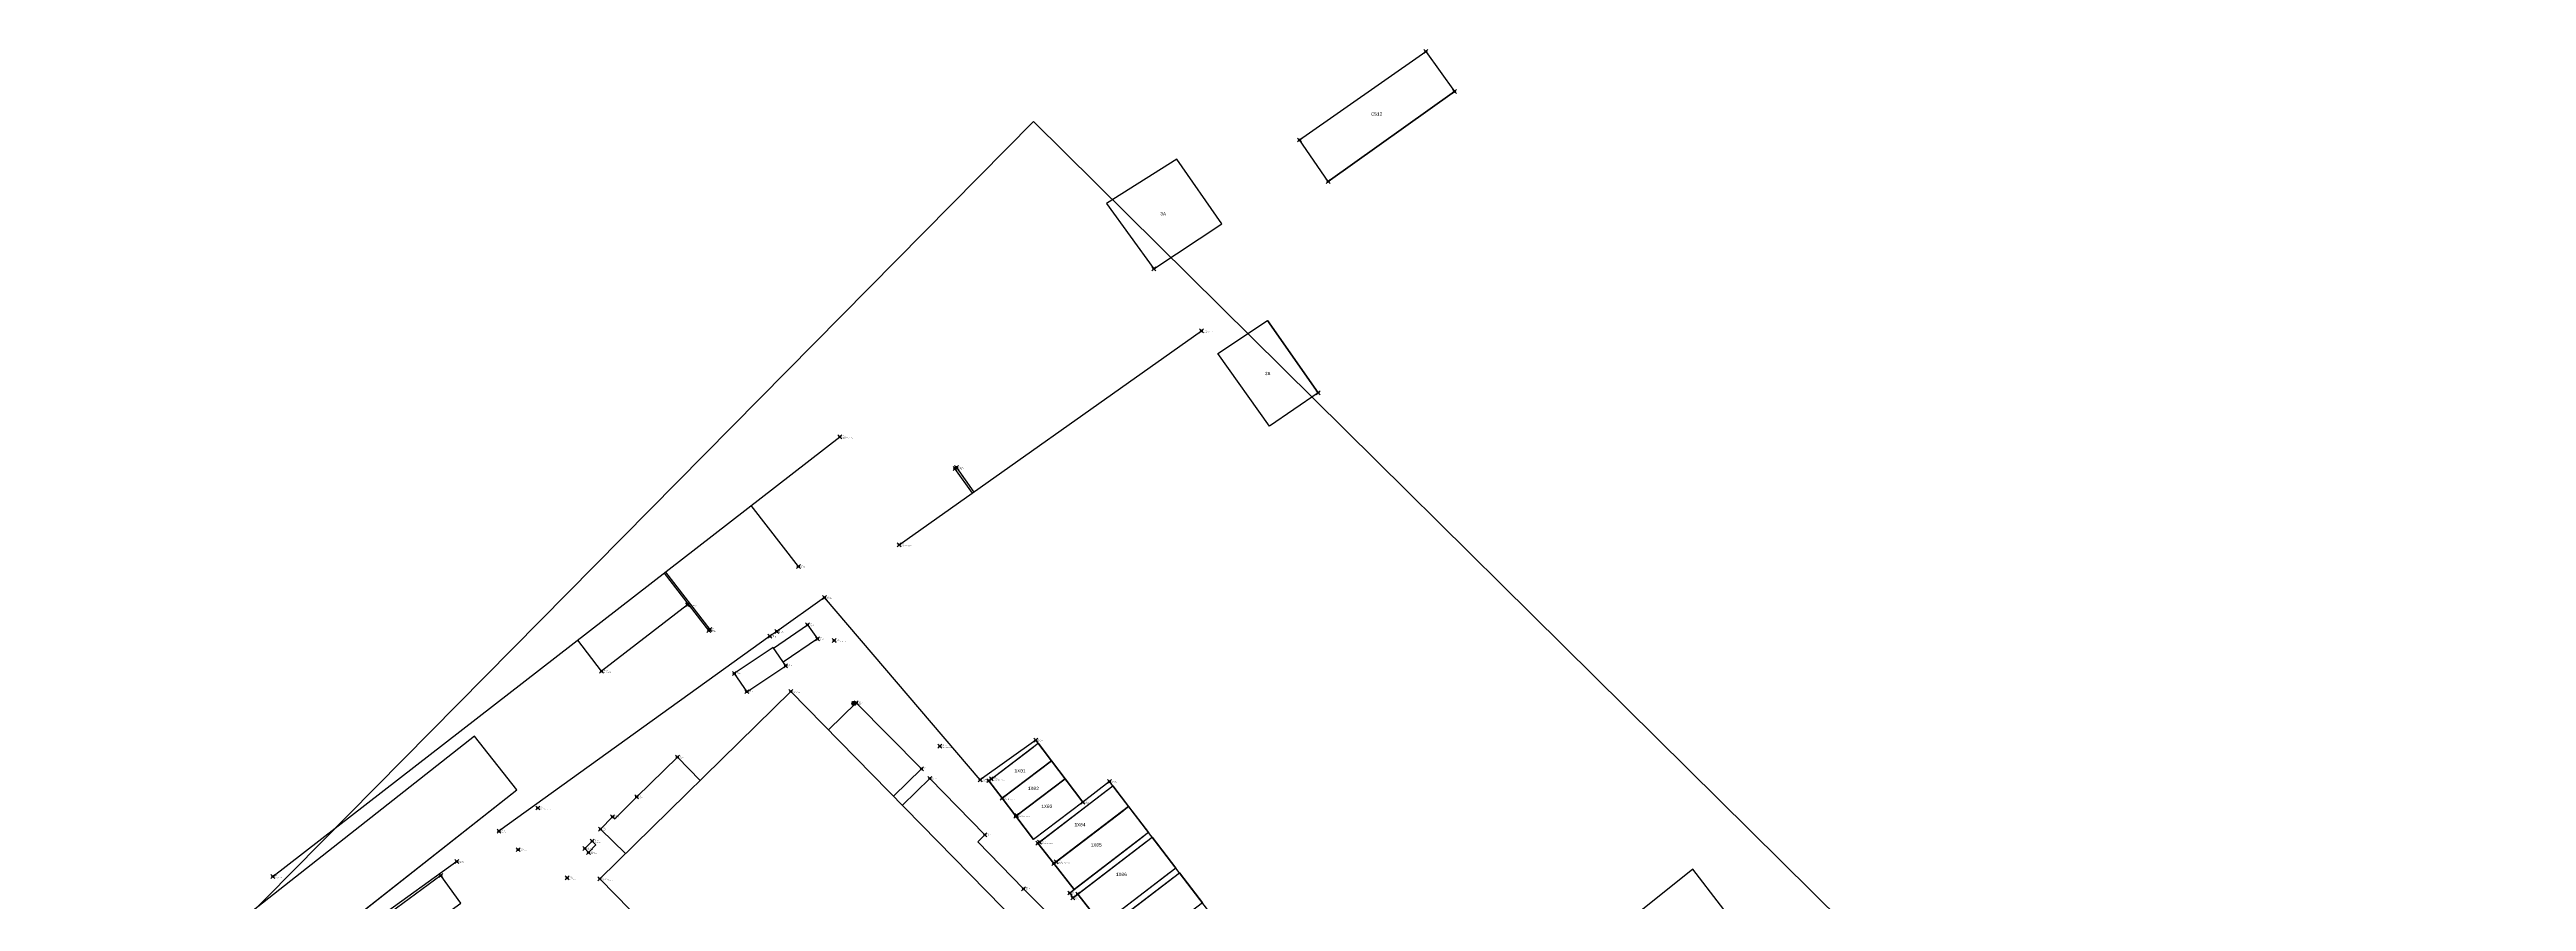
# Model space of a CAD drawing. Extents: x -300 to 1147333, y -89907 to 306044.
# Drawn here: x 771473 to 1147333, y 166816 to 296008 of the extents above; entities that cross this region are included whole.
import ezdxf
from ezdxf.enums import TextEntityAlignment as Align

# ---------------------------------------------------------------- set-up
doc = ezdxf.new("R2010")
doc.units = 0
doc.header["$PDMODE"] = 35
doc.header["$PDSIZE"] = 300
for name, color, linetype in [('pntdesc', 1, 'Continuous'), ('pntelev', 2, 'Continuous'), ('pntno', 3, 'Continuous'), ('WF nome aree GPS', 7, 'Continuous'), ('WF nuovi punti', 6, 'Continuous')]:
    doc.layers.add(name, color=color, linetype=linetype)
for name, color, linetype, lineweight in [('WF ingombro stive 2', 1, 'Continuous', 30), ('WF lato di accesso', 40, 'Continuous', 30), ('WF piazzole', 6, 'Continuous', 30), ('WF vertice sinistro', 94, 'Continuous', 30)]:
    doc.layers.add(name, color=color, linetype=linetype, lineweight=lineweight)
doc.styles.get("Standard").update_dxf_attribs({"font": 'consola.ttf', "height": 500})
picture_1 = doc.add_image_def('image1.png', size_in_pixel=(2160, 1440))

msp = doc.modelspace()

# ---------------------------------------------------------------- linework, layer by layer
at = {"color": 244, "lineweight": 30, "true_color": 0x991b1e}
for points, elevation in [([(868296, 211787), (855235, 201744), (851621, 206427)], 1802), ([(881344, 205246), (886476, 208759), (888019, 206640), (882806, 203112)], 1951), ([(856921, 179647), (855091, 177790), (858870, 174068)], 2108)]:
    msp.add_lwpolyline(points, dxfattribs=dict(at, elevation=elevation))
at = {"color": 244, "lineweight": 30, "true_color": 0x991b1e, "elevation": 2180}
msp.add_lwpolyline([(853245, 174241), (852690, 174827), (853833, 175961), (854387, 175375)], close=True, dxfattribs=at)
at = {"color": 244, "lineweight": 30, "true_color": 0x991b1e}
for points in [[(900386, 220889, 1488), (946295, 253336, 1303)], [(805361, 170577, 3474), (891415, 237265, 1928)], [(911509, 228750, 1443), (908870, 232486, 1575), (909078, 232640, 1577), (911721, 228900, 1442)], [(885103, 217614, 1704), (877962, 226840, 2170)], [(864957, 216761, 2403), (871679, 208074, 1802), (871504, 207912, 1806), (864769, 216616, 2407)], [(779273, 133571, 1954), (804488, 102869, 1078), (859622, 57846, 234), (875192, 56896, 360), (905434, 80120, 2651), (929939, 98932, 2113), (972274, 132821, 2133), (932308, 185020, 2207), (928260, 181864, 2212), (921136, 191292, 2143), (912688, 185261, 2335), (889054, 212917, 1692), (881837, 207775, 1649), (880756, 207024, 1675), (839674, 177483, 2809)], [(889701, 192819, 2143), (893879, 196914, 2266), (903796, 186910, 2442), (899561, 182759, 2140)], [(860570, 182677, 2040), (866742, 188680, 2153), (870190, 185164, 2138)], [(914388, 185413, 2097), (920713, 190193, 2141)], [(919350, 162570, 2134), (922427, 165585, 2121), (919276, 168736, 2177), (912338, 175875, 2245), (913386, 176900, 2083), (905059, 185468, 2164), (900901, 181392, 2139)], [(916030, 182460, 2075), (922730, 187524, 2156)], [(918229, 179862, 2057), (924779, 184813, 2172)], [(860570, 182677, 2040), (857230, 179338, 2108)], [(921683, 175816, 2078), (932030, 183738, 2197)], [(924222, 172817, 2112), (934416, 180622, 2195)], [(856921, 179647, 2108), (857230, 179338, 2108)], [(937465, 176641, 2184), (926300, 168093, 2015), (926754, 167377, 2044), (937978, 175971, 2185)], [(833292, 172882, 2863), (786136, 138919, 2008)], [(941593, 171249, 2179), (930669, 162885, 2052), (931225, 162216, 2111), (942121, 170558, 2182)]]:
    msp.add_polyline3d(points, dxfattribs=at)
for points in [[(875385, 201370, 1996), (877264, 198627, 2065), (883179, 202568, 2343), (881298, 205312, 1967)], [(948248, 133087, 2125), (919158, 104658, 2033), (854983, 170257, 2131), (883967, 198669, 2144)]]:
    msp.add_polyline3d(points, close=True, dxfattribs=at)
msp.add_circle((893531, 196862, 2233), 300, dxfattribs=at)
for p in [(946295, 253336, 1303), (891415, 237265, 1928), (908870, 232486, 1575), (909078, 232640, 1577), (900386, 220889, 1488), (885103, 217614, 1704), (868296, 211787, 1802), (889054, 212917, 1692), (871504, 207912, 1806), (871679, 208074, 1802), (880756, 207024, 1675), (881837, 207775, 1649), (886476, 208759, 1951), (888019, 206640, 2151), (890523, 206404, 2044), (855235, 201744, 1858), (875385, 201370, 1996), (883179, 202568, 2343), (877264, 198627, 2065), (883967, 198669, 2144), (893531, 196862, 2233), (893879, 196914, 2266), (866742, 188680, 2153), (906585, 190369, 2163), (921136, 191292, 2143), (903796, 186910, 2442), (905059, 185468, 2164), (912688, 185261, 2335), (914388, 185413, 2097), (932308, 185020, 2207), (845586, 180986, 2561), (860570, 182677, 2040), (916030, 182460, 2075), (928260, 181864, 2212), (839674, 177483, 2809), (855091, 177790, 2086), (856921, 179647, 2108), (913386, 176900, 2083), (918229, 179862, 2057), (833292, 172882, 2863), (842604, 174667, 2638), (852690, 174827, 2217), (853245, 174241, 2180), (853833, 175961, 2215), (921683, 175816, 2078), (924222, 172817, 2112), (805361, 170577, 3474), (850035, 170374, 2309), (854983, 170257, 2131), (919276, 168736, 2177), (926300, 168093, 2015), (926754, 167377, 2044)]:
    msp.add_point(p, dxfattribs=at)
at = {"layer": 'WF ingombro stive 2', "elevation": 2056}
msp.add_lwpolyline([(781633, 149127), (788044, 140981), (842383, 183722), (835964, 191880)], close=True, dxfattribs=at)
at = {"layer": 'WF ingombro stive 2'}
for points, elevation in [([(921511, 190796), (923528, 188127), (916030, 182460), (914013, 185129), (921511, 190796)], 2141), ([(923528, 188127), (925578, 185416), (918079, 179749), (916030, 182460), (923528, 188127)], 2207), ([(925577, 185415), (928260, 181864), (920764, 176196), (918079, 179749), (925577, 185415)], 2340), ([(921450, 175638), (932824, 184346), (935210, 181230), (923872, 172548), (921450, 175638)], 2076), ([(923872, 172548), (935210, 181230), (938259, 177248), (926966, 168602), (923872, 172548)], 2076), ([(927486, 167938), (938771, 176578), (942387, 171857), (931156, 163258), (927486, 167938)], 2053), ([(931693, 162574), (942915, 171166), (946420, 166589), (935250, 158036), (931693, 162574)], 2112)]:
    msp.add_lwpolyline(points, dxfattribs=dict(at, elevation=elevation))
msp.add_lwpolyline([(1010422, 163358), (1018881, 152791), (1029245, 160796), (1020831, 171690), (1010422, 163358)], dxfattribs=at)
at = {"layer": 'WF lato di accesso'}
for p, q in [((965485, 275981), (984658, 289645)), ((939039, 262738), (949382, 269592)), ((963974, 243960), (956294, 254941)), ((914013, 185129, 2141), (916030, 182460, 2207)), ((788044, 140981, 2056), (842383, 183722, 2056)), ((916030, 182460, 2075), (918079, 179749, 2340)), ((918079, 179749, 2207), (920764, 176196, 2340)), ((921450, 175638, 2076), (923872, 172548, 2076)), ((923872, 172548, 2076), (926966, 168602, 2076)), ((927486, 167938, 2053), (931156, 163258, 2053))]:
    msp.add_line(p, q, dxfattribs=at)
at = {"layer": 'WF nuovi punti'}
for p in [(980301, 295708), (984658, 289645), (961154, 282294), (965485, 275980), (830836, 170746)]:
    msp.add_point(p, dxfattribs=at)
at = {"layer": 'WF piazzole'}
for points in [[(961155, 282294), (980301, 295708), (984659, 289646), (965485, 275981), (961155, 282294)], [(942525, 279371), (931846, 272648), (939039, 262738), (949382, 269592), (942525, 279371)], [(813551, 158001), (816646, 154043), (833874, 166555), (830836, 170746), (813551, 158001)]]:
    msp.add_lwpolyline(points, dxfattribs=at)
at = {"layer": 'WF piazzole', "elevation": 1316}
msp.add_lwpolyline([(948748, 249893), (956294, 254941), (963974, 243960), (956600, 238872), (948748, 249893)], dxfattribs=at)
at = {"layer": 'WF vertice sinistro'}
for p in [(965485, 275980), (939039, 262738), (963974, 243960), (914013, 185129, 2141), (916030, 182460, 2207), (918079, 179749, 2340), (921450, 175638, 2076), (923872, 172548, 2076), (927486, 167938, 2053)]:
    msp.add_point(p, dxfattribs=at)

# ---------------------------------------------------------------- texts
at = {"layer": 'pntdesc', "color": 244, "lineweight": 30, "true_color": 0x991b1e}
for s, p in [('Spigolo fabbricato', (946684, 253169, 1303)), ('Spigolo fabbricato', (891804, 237098, 1928)), ('Muro CLS', (909259, 232319, 1575)), ('Muro CLS', (909467, 232473, 1577)), ('Spigolo fabbricato', (900775, 220722, 1488)), ('Muro CLS', (885492, 217448, 1704)), ('Box carrelli', (868685, 211620, 1802)), ('Muro CLS', (889443, 212751, 1692)), ('Muro CLS', (871893, 207745, 1806)), ('Muro CLS', (872068, 207907, 1802)), ('Muro CLS', (881144, 206858, 1675)), ('Muro CLS', (882226, 207608, 1649)), ('Box', (886865, 208592, 1951)), ('Box', (888408, 206473, 2151)), ('Palo illuminazione', (890912, 206238, 2044)), ('Box carrelli', (855624, 201577, 1858)), ('Box', (875774, 201204, 1996)), ('Box', (883568, 202401, 2343)), ('Box', (877653, 198460, 2065)), ('Spigolo fabbricato', (884356, 198502, 2144)), ('Idrante', (893920, 196695, 2233)), ('Box', (894268, 196747, 2266)), ('Box', (867131, 188514, 2153)), ('Palo illuminazione', (906974, 190202, 2163)), ('Muro CLS', (921525, 191125, 2143)), ('Box', (904185, 186743, 2442)), ('Box', (905448, 185301, 2164)), ('Muro CLS', (913077, 185095, 2335)), ('Baraccatura acciaio', (914777, 185246, 2097)), ('Muro CLS', (932697, 184853, 2207)), ('Palo illuminazione', (845975, 180819, 2561)), ('Box', (860959, 182511, 2040)), ('Baraccatura acciaio', (916419, 182294, 2075)), ('Muro CLS', (928649, 181697, 2212)), ('Muro CLS', (840063, 177316, 2809)), ('Box', (855480, 177623, 2086)), ('Box', (857310, 179480, 2108)), ('Box', (913775, 176734, 2083)), ('Baraccatura acciaio', (918618, 179695, 2057)), ('Riga bianca', (842993, 174500, 2638)), ('Blocco CLS', (853079, 174661, 2217)), ('Blocco CLS', (853634, 174074, 2180)), ('Blocco CLS', (854222, 175794, 2215)), ('Baraccatura acciaio', (922072, 175649, 2078)), ('Spigolo fabbricato', (805750, 170410, 3474)), ('Muro CLS', (833681, 172715, 2863)), ('Riga bianca', (850424, 170207, 2309)), ('Spigolo fabbricato', (855372, 170091, 2131)), ('Baraccatura acciaio', (924611, 172650, 2112)), ('Box', (919665, 168570, 2177)), ('Blocco CLS', (926689, 167926, 2015)), ('Blocco CLS', (927143, 167210, 2044))]:
    msp.add_text(s, height=100, dxfattribs=at).set_placement(p, align=Align.MIDDLE_LEFT)
at = {"layer": 'pntelev', "color": 244, "lineweight": 30, "true_color": 0x991b1e}
for s, p in [('273.294', (946684, 253336, 1303)), ('273.919', (891804, 237265, 1928)), ('273.567', (909259, 232486, 1575)), ('273.569', (909467, 232640, 1577)), ('273.479', (900775, 220889, 1488)), ('273.696', (885492, 217614, 1704)), ('273.793', (868685, 211787, 1802)), ('273.684', (889443, 212917, 1692)), ('273.798', (871893, 207912, 1806)), ('273.793', (872068, 208074, 1802)), ('273.667', (881144, 207024, 1675)), ('273.641', (882226, 207775, 1649)), ('273.942', (886865, 208759, 1951)), ('274.143', (888408, 206640, 2151)), ('274.035', (890912, 206404, 2044)), ('273.850', (855624, 201744, 1858)), ('273.987', (875774, 201370, 1996)), ('274.335', (883568, 202568, 2343)), ('274.056', (877653, 198627, 2065)), ('274.136', (884356, 198669, 2144)), ('274.224', (893920, 196862, 2233)), ('274.257', (894268, 196914, 2266)), ('274.144', (867131, 188680, 2153)), ('274.154', (906974, 190369, 2163)), ('274.134', (921525, 191292, 2143)), ('274.433', (904185, 186910, 2442)), ('274.156', (905448, 185468, 2164)), ('274.327', (913077, 185261, 2335)), ('274.089', (914777, 185413, 2097)), ('274.199', (932697, 185020, 2207)), ('274.552', (845975, 180986, 2561)), ('274.032', (860959, 182677, 2040)), ('274.066', (916419, 182460, 2075)), ('274.203', (928649, 181864, 2212)), ('274.800', (840063, 177483, 2809)), ('274.078', (855480, 177790, 2086)), ('274.100', (857310, 179647, 2108)), ('274.074', (913775, 176900, 2083)), ('274.049', (918618, 179862, 2057)), ('274.855', (833681, 172882, 2863)), ('274.629', (842993, 174667, 2638)), ('274.209', (853079, 174827, 2217)), ('274.172', (853634, 174241, 2180)), ('274.206', (854222, 175961, 2215)), ('274.070', (922072, 175816, 2078)), ('275.465', (805750, 170577, 3474)), ('274.300', (850424, 170374, 2309)), ('274.123', (855372, 170257, 2131)), ('274.103', (924611, 172817, 2112)), ('274.169', (919665, 168736, 2177)), ('274.006', (926689, 168093, 2015)), ('274.036', (927143, 167377, 2044))]:
    msp.add_text(s, height=100, dxfattribs=at).set_placement(p, align=Align.MIDDLE_LEFT)
at = {"layer": 'pntno', "color": 244, "lineweight": 30, "true_color": 0x991b1e}
for s, p in [('439', (946684, 253503, 1303)), ('435', (891804, 237432, 1928)), ('436', (909259, 232652, 1575)), ('437', (909467, 232807, 1577)), ('438', (900775, 221056, 1488)), ('434', (885492, 217781, 1704)), ('431', (868685, 211954, 1802)), ('391', (889443, 213084, 1692)), ('432', (871893, 208079, 1806)), ('433', (872068, 208241, 1802)), ('389', (881144, 207191, 1675)), ('390', (882226, 207941, 1649)), ('388', (886865, 208926, 1951)), ('387', (888408, 206807, 2151)), ('394', (890912, 206571, 2044)), ('430', (855624, 201911, 1858)), ('384', (875774, 201537, 1996)), ('386', (883568, 202734, 2343)), ('385', (877653, 198794, 2065)), ('392', (884356, 198835, 2144)), ('395', (893920, 197029, 2233)), ('393', (894268, 197081, 2266)), ('383', (867131, 188847, 2153)), ('396', (906974, 190535, 2163)), ('400', (921525, 191459, 2143)), ('397', (904185, 187077, 2442)), ('398', (905448, 185635, 2164)), ('399', (913077, 185428, 2335)), ('413', (914777, 185579, 2097)), ('402', (932697, 185187, 2207)), ('374', (845975, 181153, 2561)), ('382', (860959, 182844, 2040)), ('414', (916419, 182627, 2075)), ('401', (928649, 182030, 2212)), ('372', (840063, 177650, 2809)), ('380', (855480, 177957, 2086)), ('381', (857310, 179814, 2108)), ('403', (913775, 177067, 2083)), ('415', (918618, 180029, 2057)), ('371', (833681, 173049, 2863)), ('373', (842993, 174834, 2638)), ('378', (853079, 174994, 2217)), ('377', (853634, 174408, 2180)), ('379', (854222, 176128, 2215)), ('416', (922072, 175983, 2078)), ('417', (924611, 172984, 2112)), ('440', (805750, 170744, 3474)), ('375', (850424, 170541, 2309)), ('376', (855372, 170424, 2131)), ('404', (919665, 168903, 2177)), ('407', (926689, 168260, 2015)), ('408', (927143, 167544, 2044))]:
    msp.add_text(s, height=100, dxfattribs=at).set_placement(p, align=Align.MIDDLE_LEFT)
at = {"layer": 'WF nome aree GPS'}
for s, p in [('CS12', (972029, 285981, 199)), ('3A', (940027, 270876, 199)), ('3B', (955883, 246631, 199)), ('1X01', (917897, 186372)), ('1X02', (919914, 183703, -21)), ('1X03', (921963, 180992, 199)), ('1X04', (926991, 178186, -3)), ('1X05', (929454, 175129, 13)), ('1X06', (933264, 170668, -88))]:
    msp.add_text(s, height=500, dxfattribs=at).set_placement(p)

# ---------------------------------------------------------------- pictures from other files: only their frames are drawn
image = msp.add_image(picture_1, insert=(771473, 134093, 2125), size_in_units=(318576, 212384), rotation=-44.67868)
image.dxf.flags = 7

doc.saveas('drawing.dxf')
